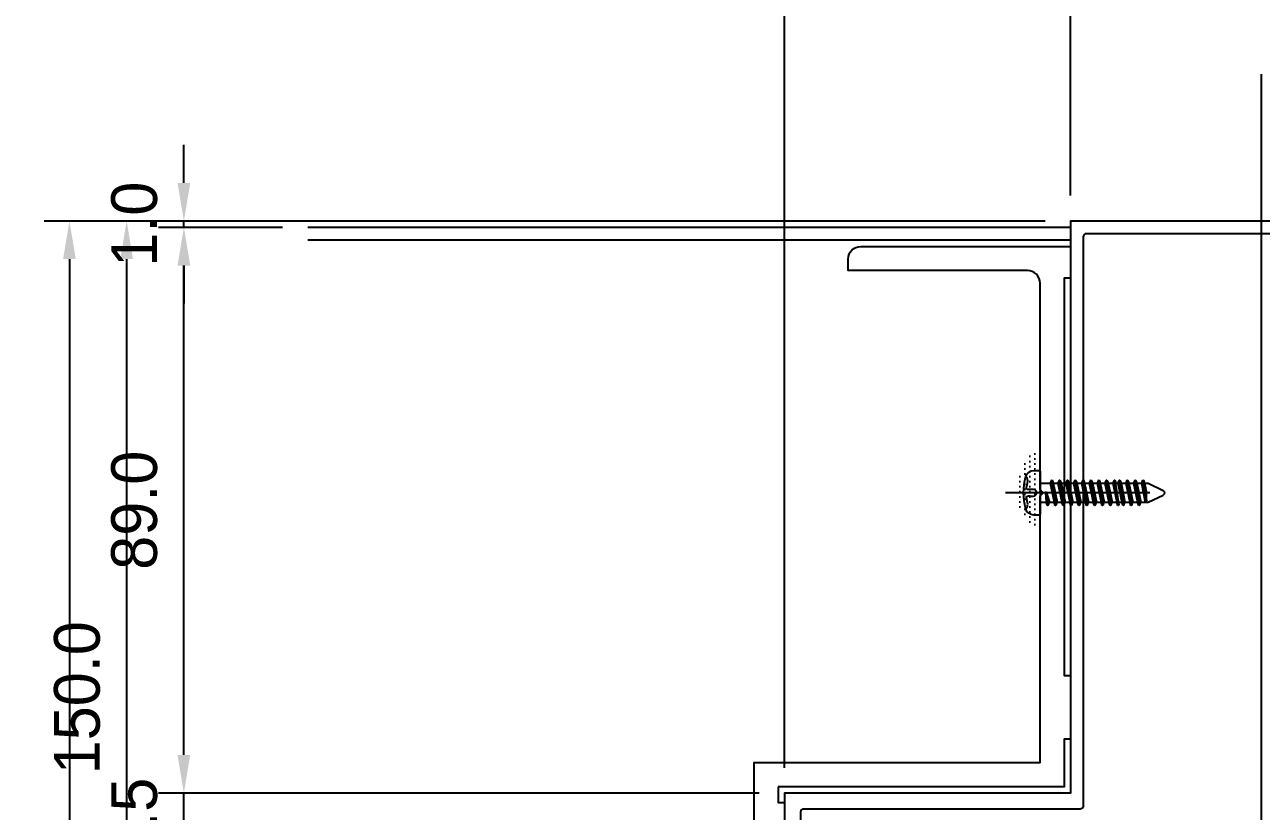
# Model space of a CAD drawing. Header units: millimetres. Extents: x 7297 to 60227, y -7497 to 19324.
# Drawn here: x 48861.5 to 49056, y 5054.7 to 5178.4 of the extents above; entities that cross this region are included whole.
import ezdxf

# ---------------------------------------------------------------- set-up
doc = ezdxf.new("R2010")
doc.units = ezdxf.units.MM
for name, color, linetype in [('NS_COL_CYAN', 4, 'Continuous'), ('NS_COL_L-GREY', 8, 'Continuous'), ('NS_COL_RED', 1, 'Continuous'), ('NS_DIM', 1, 'Continuous'), ('NS_RIVET_SCREW', 1, 'Continuous')]:
    doc.layers.add(name, color=color, linetype=linetype)
doc.styles.add('Expo M', font='Expo M.ttf')
doc.dimstyles.new('N-SPACE', dxfattribs={"dimscale": 4, "dimtxt": 1.8, "dimasz": 1.5, "dimexe": 1, "dimexo": 1, "dimgap": 1, "dimtad": 1, "dimtoh": 1, "dimdec": 1, "dimzin": 1, "dimdsep": 46, "dimtxsty": 'Expo M', "dimcen": 2, "dimclrd": 1, "dimclre": 1, "dimclrt": 2, "dimadec": 1, "dimazin": 0, "dimtfac": 1, "dimtdec": 1, "dimtix": 1, "dimtmove": 1, "dimatfit": 3, "dimfxl": 1, "dimtolj": 1, "dimtzin": 1, "dimarcsym": 0})

# ---------------------------------------------------------------- blocks, each defined once
blk = doc.blocks.new('*D461')
at = {"layer": 'NS_DIM', "color": 1, "lineweight": -2, "transparency": 16777216}
for p, q in [((48902.03, 5146.56), (48882.53, 5146.56)), ((48886.53, 5063.56), (48886.53, 5140.56)), ((48977.03, 5057.56), (48882.53, 5057.56))]:
    blk.add_line(p, q, dxfattribs=at)
at = {"layer": 'NS_DIM', "color": 1, "transparency": 16777216}
for points in [[(48885.53, 5140.56), (48887.53, 5140.56), (48886.53, 5146.56)], [(48885.53, 5063.56), (48887.53, 5063.56), (48886.53, 5057.56)]]:
    blk.add_solid(points, dxfattribs=at)
at = {"layer": 'NS_DIM', "color": 2, "transparency": 16777216, "insert": (48878.75, 5102.06), "char_height": 7.2, "attachment_point": 5, "rotation": 90, "style": 'Expo M'}
blk.add_mtext('\\A1;89.0', dxfattribs=at)
blk = doc.blocks.new('*D460')
at = {"layer": 'NS_DIM', "color": 1, "lineweight": -2, "transparency": 16777216}
for p, q in [((49022.03, 5147.56), (48873.53, 5147.56)), ((48877.53, 5141.56), (48877.53, 5003.56)), ((48902.03, 4997.56), (48873.53, 4997.56))]:
    blk.add_line(p, q, dxfattribs=at)
at = {"layer": 'NS_DIM', "color": 1, "transparency": 16777216}
for points in [[(48876.53, 5141.56), (48878.53, 5141.56), (48877.53, 5147.56)], [(48876.53, 5003.56), (48878.53, 5003.56), (48877.53, 4997.56)]]:
    blk.add_solid(points, dxfattribs=at)
at = {"layer": 'NS_DIM', "color": 2, "transparency": 16777216, "insert": (48869.75, 5072.56), "char_height": 7.2, "attachment_point": 5, "rotation": 90, "style": 'Expo M'}
blk.add_mtext('\\A1;150.0', dxfattribs=at)
blk = doc.blocks.new('*D455')
at = {"layer": 'NS_DIM', "color": 1, "lineweight": -2, "transparency": 16777216}
for p, q in [((49022.03, 5147.56), (48864.53, 5147.56)), ((48868.53, 5141.56), (48868.53, 4773.56)), ((49003.78, 4767.56), (48864.53, 4767.56))]:
    blk.add_line(p, q, dxfattribs=at)
at = {"layer": 'NS_DIM', "color": 1, "transparency": 16777216}
for points in [[(48867.53, 5141.56), (48869.53, 5141.56), (48868.53, 5147.56)], [(48867.53, 4773.56), (48869.53, 4773.56), (48868.53, 4767.56)]]:
    blk.add_solid(points, dxfattribs=at)
at = {"layer": 'NS_DIM', "color": 2, "transparency": 16777216, "insert": (48860.75, 4957.56), "char_height": 7.2, "attachment_point": 5, "rotation": 90, "style": 'Expo M'}
blk.add_mtext('\\A1;380.0', dxfattribs=at)
blk = doc.blocks.new('*D453')
at = {"layer": 'NS_DIM', "color": 1, "lineweight": -2, "transparency": 16777216}
for p, q in [((48981.03, 5061.56), (48981.03, 5199.94)), ((49131.03, 5061.56), (49131.03, 5199.94)), ((48987.03, 5195.94), (49125.03, 5195.94))]:
    blk.add_line(p, q, dxfattribs=at)
at = {"layer": 'NS_DIM', "color": 1, "transparency": 16777216}
for points in [[(48987.03, 5196.94), (48987.03, 5194.94), (48981.03, 5195.94)], [(49125.03, 5196.94), (49125.03, 5194.94), (49131.03, 5195.94)]]:
    blk.add_solid(points, dxfattribs=at)
at = {"layer": 'NS_DIM', "color": 2, "transparency": 16777216, "insert": (49056.03, 5203.72), "char_height": 7.2, "attachment_point": 5, "style": 'Expo M'}
blk.add_mtext('\\A1;150.0', dxfattribs=at)
blk = doc.blocks.new('선진스틸디테일$0$스크류4')
for p, q in [((-2.25, 2.55), (-2.05, 2.32)), ((-2.05, 2.32), (-1.95, 2.07)), ((-1.95, 2.07), (-1.93, 1.8)), ((-0.2, 3.5), (-0.99, 3.5)), ((0, -3.3), (0, 3.3)), ((-2.1, 1.02), (-2.15, 0.81)), ((-2.15, 0.81), (-2.15, 0.66)), ((-2.15, 0.66), (-2.09, 0.56)), ((-2.03, 1.26), (-2.1, 1.02)), ((-2.09, 0.56), (-1.97, 0.51)), ((-1.97, 1.53), (-2.03, 1.26)), ((-1.93, 1.8), (-1.97, 1.53)), ((-1.97, 0.51), (-1.81, 0.49)), ((-1.81, 0.49), (-1.62, 0.49)), ((-1.62, 0.49), (-1.42, 0.51)), ((-1.42, 0.51), (-1.21, 0.52)), ((-1.21, 0.52), (-1.02, 0.51)), ((-1.02, 0.51), (-0.84, 0.47)), ((-0.84, 0.47), (-0.71, 0.39)), ((-0.71, 0.39), (-0.61, 0.28)), ((-0.61, 0.28), (-0.56, 0.15)), ((-0.56, 0.15), (-0.54, 0)), ((-0.54, 0), (-0.56, -0.15)), ((-2.09, -0.56), (-2.15, -0.66)), ((-2.15, -0.66), (-2.15, -0.81)), ((-2.15, -0.81), (-2.1, -1.02)), ((-2.1, -1.02), (-2.03, -1.26)), ((-1.97, -0.51), (-2.09, -0.56)), ((-2.03, -1.26), (-1.97, -1.53)), ((-1.81, -0.49), (-1.97, -0.51)), ((-1.97, -1.53), (-1.93, -1.8)), ((-1.93, -1.8), (-1.95, -2.07)), ((-1.62, -0.49), (-1.81, -0.49)), ((-1.42, -0.51), (-1.62, -0.49)), ((-1.21, -0.52), (-1.42, -0.51)), ((-1.02, -0.51), (-1.21, -0.52)), ((-0.84, -0.47), (-1.02, -0.51)), ((-0.71, -0.39), (-0.84, -0.47)), ((-0.61, -0.28), (-0.71, -0.39)), ((-0.56, -0.15), (-0.61, -0.28)), ((-2.05, -2.32), (-2.25, -2.55)), ((-1.95, -2.07), (-2.05, -2.32)), ((-0.99, -3.5), (-0.2, -3.5))]:
    blk.add_line(p, q)
at = {"ltscale": 4}
for p, q in [((0.86, -0.05), (1.2, 2)), ((1.16, 1.98), (0.96, 1.5)), ((1.26, 1.99), (1.46, 1.5)), ((1.78, -1.99), (2.43, 2)), ((2.39, 1.98), (2.2, 1.5)), ((2.5, 1.99), (2.7, 1.5)), ((3.01, -1.99), (3.66, 2)), ((3.62, 1.98), (3.43, 1.5)), ((3.73, 1.99), (3.93, 1.5)), ((4.24, -1.99), (4.9, 2)), ((4.86, 1.98), (4.66, 1.5)), ((4.96, 1.99), (5.16, 1.5)), ((5.47, -1.99), (6.13, 2)), ((6.09, 1.98), (5.9, 1.5)), ((6.2, 1.99), (6.4, 1.5)), ((6.71, -1.99), (7.36, 2)), ((7.32, 1.98), (7.13, 1.5)), ((7.43, 1.99), (7.63, 1.5)), ((7.94, -1.99), (8.59, 2)), ((8.56, 1.98), (8.36, 1.5)), ((8.66, 1.99), (8.86, 1.5)), ((9.17, -1.99), (9.83, 2)), ((9.79, 1.98), (9.6, 1.5)), ((9.9, 1.99), (10.09, 1.5)), ((10.41, -1.99), (11.06, 2)), ((11.02, 1.98), (10.83, 1.5)), ((11.13, 1.99), (11.33, 1.5)), ((11.64, -1.99), (12.29, 2)), ((12.26, 1.98), (12.06, 1.5)), ((12.44, -1.99), (13.09, 2)), ((13.06, 1.98), (12.86, 1.5)), ((13.16, 1.99), (13.36, 1.5)), ((13.67, -1.99), (14.33, 2)), ((14.29, 1.98), (14.1, 1.5)), ((14.4, 1.99), (14.59, 1.5)), ((14.91, -1.99), (15.56, 2)), ((15.52, 1.98), (15.33, 1.5)), ((15.63, 1.99), (15.83, 1.5)), ((0, 1.5), (0.96, 1.5)), ((0.86, -0.05), (0.96, 1.5)), ((0.96, -0.07), (1.29, 1.94)), ((0.96, -0.07), (1.46, 1.5)), ((1.46, 1.5), (2.2, 1.5)), ((1.58, -1.5), (2.2, 1.5)), ((1.88, -1.98), (2.53, 1.94)), ((2.08, -1.5), (2.7, 1.5)), ((2.7, 1.5), (3.43, 1.5)), ((2.81, -1.5), (3.43, 1.5)), ((3.11, -1.98), (3.76, 1.94)), ((3.31, -1.5), (3.93, 1.5)), ((3.93, 1.5), (4.66, 1.5)), ((4.04, -1.5), (4.66, 1.5)), ((4.35, -1.98), (4.99, 1.94)), ((4.54, -1.5), (5.16, 1.5)), ((5.16, 1.5), (5.9, 1.5)), ((5.27, -1.5), (5.9, 1.5)), ((5.58, -1.98), (6.22, 1.94)), ((5.77, -1.5), (6.4, 1.5)), ((6.4, 1.5), (7.13, 1.5)), ((6.51, -1.5), (7.13, 1.5)), ((6.81, -1.98), (7.46, 1.94)), ((7.01, -1.5), (7.63, 1.5)), ((7.63, 1.5), (12.86, 1.5)), ((7.63, 1.5), (8.36, 1.5)), ((7.74, -1.5), (8.36, 1.5)), ((8.05, -1.98), (8.69, 1.94)), ((8.24, -1.5), (8.86, 1.5)), ((8.86, 1.5), (9.6, 1.5)), ((8.97, -1.5), (9.6, 1.5)), ((9.28, -1.98), (9.92, 1.94)), ((9.47, -1.5), (10.09, 1.5)), ((10.09, 1.5), (10.83, 1.5)), ((10.21, -1.5), (10.83, 1.5)), ((10.51, -1.98), (11.16, 1.94)), ((10.71, -1.5), (11.33, 1.5)), ((11.33, 1.5), (12.06, 1.5)), ((11.44, -1.5), (12.06, 1.5)), ((11.74, -1.98), (12.39, 1.94)), ((12.24, -1.5), (12.86, 1.5)), ((12.55, -1.98), (13.19, 1.94)), ((12.74, -1.5), (13.36, 1.5)), ((13.36, 1.5), (14.1, 1.5)), ((13.47, -1.5), (14.1, 1.5)), ((13.78, -1.98), (14.42, 1.94)), ((13.97, -1.5), (14.59, 1.5)), ((14.59, 1.5), (15.33, 1.5)), ((14.71, -1.5), (15.33, 1.5)), ((15.01, -1.98), (15.66, 1.94)), ((15.21, -1.5), (15.83, 1.5)), ((15.83, 1.5), (17, 1.5)), ((15.94, -1.5), (16.56, 1.5)), ((16.14, -1.99), (16.75, 1.5)), ((16.25, -1.98), (16.75, 1.25)), ((16.75, 1.5), (16.75, -0.04)), ((17, 1.5), (19.37, 0.38)), ((0, -1.5), (1.58, -1.5)), ((1.78, -1.99), (1.58, -1.5)), ((1.88, -1.98), (2.08, -1.5)), ((2.08, -1.5), (2.81, -1.5)), ((3.01, -1.99), (2.81, -1.5)), ((3.11, -1.98), (3.31, -1.5)), ((3.31, -1.5), (4.04, -1.5)), ((4.24, -1.99), (4.04, -1.5)), ((4.35, -1.98), (4.54, -1.5)), ((4.54, -1.5), (5.27, -1.5)), ((5.47, -1.99), (5.27, -1.5)), ((5.58, -1.98), (5.77, -1.5)), ((5.77, -1.5), (6.51, -1.5)), ((6.71, -1.99), (6.51, -1.5)), ((6.81, -1.98), (7.01, -1.5)), ((7.01, -1.5), (12.24, -1.5)), ((7.01, -1.5), (7.74, -1.5)), ((7.94, -1.99), (7.74, -1.5)), ((8.05, -1.98), (8.24, -1.5)), ((8.24, -1.5), (8.97, -1.5)), ((9.17, -1.99), (8.97, -1.5)), ((9.28, -1.98), (9.47, -1.5)), ((9.47, -1.5), (10.21, -1.5)), ((10.41, -1.99), (10.21, -1.5)), ((10.51, -1.98), (10.71, -1.5)), ((10.71, -1.5), (11.44, -1.5)), ((11.64, -1.99), (11.44, -1.5)), ((11.74, -1.98), (11.94, -1.5)), ((12.44, -1.99), (12.24, -1.5)), ((12.55, -1.98), (12.74, -1.5)), ((12.74, -1.5), (13.47, -1.5)), ((13.67, -1.99), (13.47, -1.5)), ((13.78, -1.98), (13.97, -1.5)), ((13.97, -1.5), (14.71, -1.5)), ((14.91, -1.99), (14.71, -1.5)), ((15.01, -1.98), (15.21, -1.5)), ((15.21, -1.5), (15.94, -1.5)), ((16.14, -1.99), (15.94, -1.5)), ((16.25, -1.98), (16.44, -1.5)), ((16.44, -1.5), (16.75, -0.04)), ((16.44, -1.5), (17, -1.5)), ((17, -1.5), (19.37, -0.38))]:
    blk.add_line(p, q, dxfattribs=at)
for centre, radius, start, end in [((6.76, 0), 9.36, 164.205, 195.795), ((-0.99, 2.2), 1.3, 90.0233, 164.4114), ((-0.2, 3.3), 0.2, 0, 90), ((-0.99, -2.2), 1.3, 195.5886, 269.9767), ((-0.2, -3.3), 0.2, 270, 0)]:
    blk.add_arc(centre, radius, start, end)
for centre, radius, start, end in [((1.22, 1.91), 0.0925, 60.0753, 130.1339), ((2.45, 1.91), 0.0925, 60.0753, 130.1339), ((3.68, 1.91), 0.0925, 60.0753, 130.1339), ((4.92, 1.91), 0.0925, 60.0753, 130.1339), ((6.15, 1.91), 0.0925, 60.0753, 130.1339), ((7.38, 1.91), 0.0925, 60.0753, 130.1339), ((8.62, 1.91), 0.0925, 60.0753, 130.1339), ((9.85, 1.91), 0.0925, 60.0753, 130.1339), ((11.08, 1.91), 0.0925, 60.0753, 130.1339), ((12.31, 1.91), 0.0925, 60.0753, 130.1339), ((13.12, 1.91), 0.0925, 60.0753, 130.1339), ((14.35, 1.91), 0.0925, 60.0753, 130.1339), ((15.58, 1.91), 0.0925, 60.0753, 130.1339), ((19.11, 0), 0.46, 305.1627, 54.8373), ((0.92, -0.03), 0.0602, 200.6851, 319.2729), ((1.82, -1.91), 0.0925, 240.0753, 310.1339), ((3.05, -1.91), 0.0925, 240.0753, 310.1339), ((4.29, -1.91), 0.0925, 240.0753, 310.1339), ((5.52, -1.91), 0.0925, 240.0753, 310.1339), ((6.75, -1.91), 0.0925, 240.0753, 310.1339), ((7.99, -1.91), 0.0925, 240.0753, 310.1339), ((9.22, -1.91), 0.0925, 240.0753, 310.1339), ((10.45, -1.91), 0.0925, 240.0753, 310.1339), ((11.68, -1.91), 0.0925, 240.0753, 310.1339), ((12.49, -1.91), 0.0925, 240.0753, 310.1339), ((13.72, -1.91), 0.0925, 240.0753, 310.1339), ((14.95, -1.91), 0.0925, 240.0753, 310.1339), ((16.19, -1.91), 0.0925, 240.0753, 310.1339)]:
    blk.add_arc(centre, radius, start, end, dxfattribs=at)
blk = doc.blocks.new('*D447')
at = {"layer": 'NS_DIM', "color": 1, "lineweight": -2, "transparency": 16777216}
for p, q in [((48981.03, 5061.56), (48981.03, 5190.94)), ((49026.03, 5151.56), (49026.03, 5190.94)), ((49020.03, 5186.94), (48987.03, 5186.94))]:
    blk.add_line(p, q, dxfattribs=at)
at = {"layer": 'NS_DIM', "color": 1, "transparency": 16777216}
for points in [[(48987.03, 5187.94), (48987.03, 5185.94), (48981.03, 5186.94)], [(49020.03, 5187.94), (49020.03, 5185.94), (49026.03, 5186.94)]]:
    blk.add_solid(points, dxfattribs=at)
at = {"layer": 'NS_DIM', "color": 2, "transparency": 16777216, "insert": (49003.53, 5194.72), "char_height": 7.2, "attachment_point": 5, "style": 'Expo M'}
blk.add_mtext('\\A1;45.0', dxfattribs=at)
blk = doc.blocks.new('*D446')
at = {"layer": 'NS_DIM', "color": 1, "lineweight": -2, "transparency": 16777216}
for p, q in [((49026.03, 5151.56), (49026.03, 5190.94)), ((49086.03, 5151.56), (49086.03, 5190.94)), ((49032.03, 5186.94), (49080.03, 5186.94))]:
    blk.add_line(p, q, dxfattribs=at)
at = {"layer": 'NS_DIM', "color": 1, "transparency": 16777216}
for points in [[(49032.03, 5187.94), (49032.03, 5185.94), (49026.03, 5186.94)], [(49080.03, 5187.94), (49080.03, 5185.94), (49086.03, 5186.94)]]:
    blk.add_solid(points, dxfattribs=at)
at = {"layer": 'NS_DIM', "color": 2, "transparency": 16777216, "insert": (49056.03, 5194.72), "char_height": 7.2, "attachment_point": 5, "style": 'Expo M'}
blk.add_mtext('\\A1;60.0', dxfattribs=at)
blk = doc.blocks.new('*D445')
at = {"layer": 'NS_DIM', "color": 1, "lineweight": -2, "transparency": 16777216}
for p, q in [((48886.53, 5063.56), (48886.53, 5069.56)), ((48977.03, 5057.56), (48882.53, 5057.56)), ((48886.53, 5049.03), (48886.53, 5057.56)), ((48902.03, 5049.03), (48882.53, 5049.03)), ((48886.53, 5043.03), (48886.53, 5037.03))]:
    blk.add_line(p, q, dxfattribs=at)
at = {"layer": 'NS_DIM', "color": 1, "transparency": 16777216}
for points in [[(48885.53, 5063.56), (48887.53, 5063.56), (48886.53, 5057.56)], [(48885.53, 5043.03), (48887.53, 5043.03), (48886.53, 5049.03)]]:
    blk.add_solid(points, dxfattribs=at)
at = {"layer": 'NS_DIM', "color": 2, "transparency": 16777216, "insert": (48878.75, 5053.29), "char_height": 7.2, "attachment_point": 5, "rotation": 90, "style": 'Expo M'}
blk.add_mtext('\\A1;8.5', dxfattribs=at)
blk = doc.blocks.new('*D443')
at = {"layer": 'NS_DIM', "color": 1, "lineweight": -2, "transparency": 16777216}
for p, q in [((48886.53, 5153.56), (48886.53, 5159.56)), ((49022.03, 5147.56), (48882.53, 5147.56)), ((48886.53, 5146.56), (48886.53, 5147.56)), ((48902.03, 5146.56), (48882.53, 5146.56)), ((48886.53, 5140.56), (48886.53, 5134.56))]:
    blk.add_line(p, q, dxfattribs=at)
at = {"layer": 'NS_DIM', "color": 1, "transparency": 16777216}
for points in [[(48885.53, 5153.56), (48887.53, 5153.56), (48886.53, 5147.56)], [(48885.53, 5140.56), (48887.53, 5140.56), (48886.53, 5146.56)]]:
    blk.add_solid(points, dxfattribs=at)
at = {"layer": 'NS_DIM', "color": 2, "transparency": 16777216, "insert": (48878.75, 5147.06), "char_height": 7.2, "attachment_point": 5, "rotation": 90, "style": 'Expo M'}
blk.add_mtext('\\A1;1.0', dxfattribs=at)

msp = doc.modelspace()

# ---------------------------------------------------------------- hatches: boundary and pattern name
at = {"layer": 'NS_COL_RED'}
h = msp.add_hatch(dxfattribs=at)
h.set_pattern_fill('DOTS', color=256, scale=0.5, angle=90, style=0)
h.set_pattern_definition([(90, (42060.0181, -1235.4857), (0.79375, 0.396875), [0, -0.79375])])
edge = h.paths.add_edge_path()
edge.add_spline(control_points=[(49021.23, 5098.85), (49020.67, 5099.25), (49019.39, 5100.25), (49017.32, 5102.75), (49017.49, 5106.67), (49018.69, 5110.51), (49020.61, 5111.05), (49021.23, 5111.16)], knot_values=[1.178649, 1.178649, 1.178649, 1.178649, 3.254134, 6.051938, 10.447848, 14.663772, 16.475654, 16.475654, 16.475654, 16.475654], degree=3, periodic=0)
edge.add_line((49021.23, 5111.16), (49021.23, 5098.85))

# ---------------------------------------------------------------- linework, layer by layer
at = {"layer": 'NS_COL_CYAN'}
msp.add_line((49026.03, 5146.56), (48906.03, 5146.56), dxfattribs=at)
at = {"layer": 'NS_COL_L-GREY'}
msp.add_line((49056.03, 5170.66), (49056.03, 4760.76), dxfattribs=at)
at = {"layer": 'NS_COL_L-GREY', "ltscale": 10}
msp.add_line((49026.03, 5144.56), (48906.03, 5144.56), dxfattribs=at)
at = {"layer": 'NS_COL_L-GREY'}
msp.add_lwpolyline([(49119.76, 4997.56), (49131.03, 4997.56), (49131.03, 5057.56), (49086.03, 5057.56), (49086.03, 5147.56), (49026.03, 5147.56), (49026.03, 5057.56), (48981.03, 5057.56), (48981.03, 4997.56), (48992.3, 4997.56), (48992.3, 5000.51), (49029.8, 5000.51), (49029.8, 4997.56), (49082.26, 4997.56), (49082.26, 5000.51), (49119.76, 5000.51)], close=True, dxfattribs=at)
msp.add_lwpolyline([(49083.53, 5145.56), (49028.53, 5145.56, 0.414214), (49028.03, 5145.06), (49028.03, 5055.56, -0.414214), (49027.53, 5055.06), (48984.03, 5055.06, 0.414214), (48983.53, 5054.56), (48983.53, 5000.56, 0.414214), (48984.03, 5000.06), (48989.3, 5000.06, 0.414214), (48989.8, 5000.56), (48989.8, 5002.51, -0.414214), (48990.3, 5003.01), (49031.8, 5003.01, -0.414214), (49032.3, 5002.51), (49032.3, 5000.56, 0.414214), (49032.8, 5000.06), (49079.26, 5000.06, 0.414214)], format="xyb", dxfattribs=at)
at = {"layer": 'NS_COL_L-GREY', "ltscale": 10}
msp.add_lwpolyline([(48976.23, 5032.81), (48976.23, 5062.36), (49021.23, 5062.36), (49021.23, 5104.31), (49021.73, 5104.81), (49021.23, 5105.31), (49021.23, 5137.76, 0.414214), (49019.23, 5139.76), (48991.03, 5139.76), (48991.03, 5141.56, -0.414214), (48993.03, 5143.56), (49026.03, 5143.56), (49026.03, 5138.56), (49025.03, 5138.56), (49025.03, 5076.06), (49026.03, 5076.06), (49026.03, 5066.06), (49025.03, 5066.06), (49025.03, 5058.56), (48980.03, 5058.56)], format="xyb", dxfattribs=at)
msp.add_lwpolyline([(48980.03, 5058.56), (48980.03, 5056.06), (48981.03, 5056.06), (48981.03, 5046.06)], dxfattribs=at)
at = {"layer": 'NS_RIVET_SCREW'}
msp.add_line((49038.52, 5104.81), (49015.78, 5104.81), dxfattribs=at)

# ---------------------------------------------------------------- block references
at = {"layer": 'NS_RIVET_SCREW', "xscale": -1, "rotation": 180}
msp.add_blockref('선진스틸디테일$0$스크류4', (49021.23, 5104.81), dxfattribs=at)

# ---------------------------------------------------------------- dimensions: what is measured, and where the dimension line sits
at = {"layer": 'NS_DIM'}
for base, p1, p2, picture, middle in [((49131.03, 5195.94), (48981.03, 5057.56), (49131.03, 5057.56), '*D453', (49056.03, 5203.72)), ((48981.03, 5186.94), (49026.03, 5147.56), (48981.03, 5057.56), '*D447', (49003.53, 5194.72)), ((49086.03, 5186.94), (49026.03, 5147.56), (49086.03, 5147.56), '*D446', (49056.03, 5194.72))]:
    dim = msp.add_linear_dim(base=base, p1=p1, p2=p2, dimstyle='N-SPACE', dxfattribs=at)
    dim.commit()
    dim.dimension.update_dxf_attribs({"geometry": picture, "text_midpoint": middle})
for base, p1, p2, picture, middle in [((48886.53, 5147.56), (48906.03, 5146.56), (49026.03, 5147.56), '*D443', (48878.75, 5147.06)), ((48868.53, 4767.56), (49026.03, 5147.56), (49007.78, 4767.56), '*D455', (48860.75, 4957.56)), ((48877.53, 4997.56), (49026.03, 5147.56), (48906.03, 4997.56), '*D460', (48869.75, 5072.56)), ((48886.53, 5146.56), (48981.03, 5057.56), (48906.03, 5146.56), '*D461', (48878.75, 5102.06)), ((48886.53, 5057.56), (48906.03, 5049.03), (48981.03, 5057.56), '*D445', (48878.75, 5053.29))]:
    dim = msp.add_linear_dim(base=base, p1=p1, p2=p2, angle=90, dimstyle='N-SPACE', dxfattribs=at)
    dim.commit()
    dim.dimension.update_dxf_attribs({"geometry": picture, "text_midpoint": middle})

doc.saveas('drawing.dxf')
